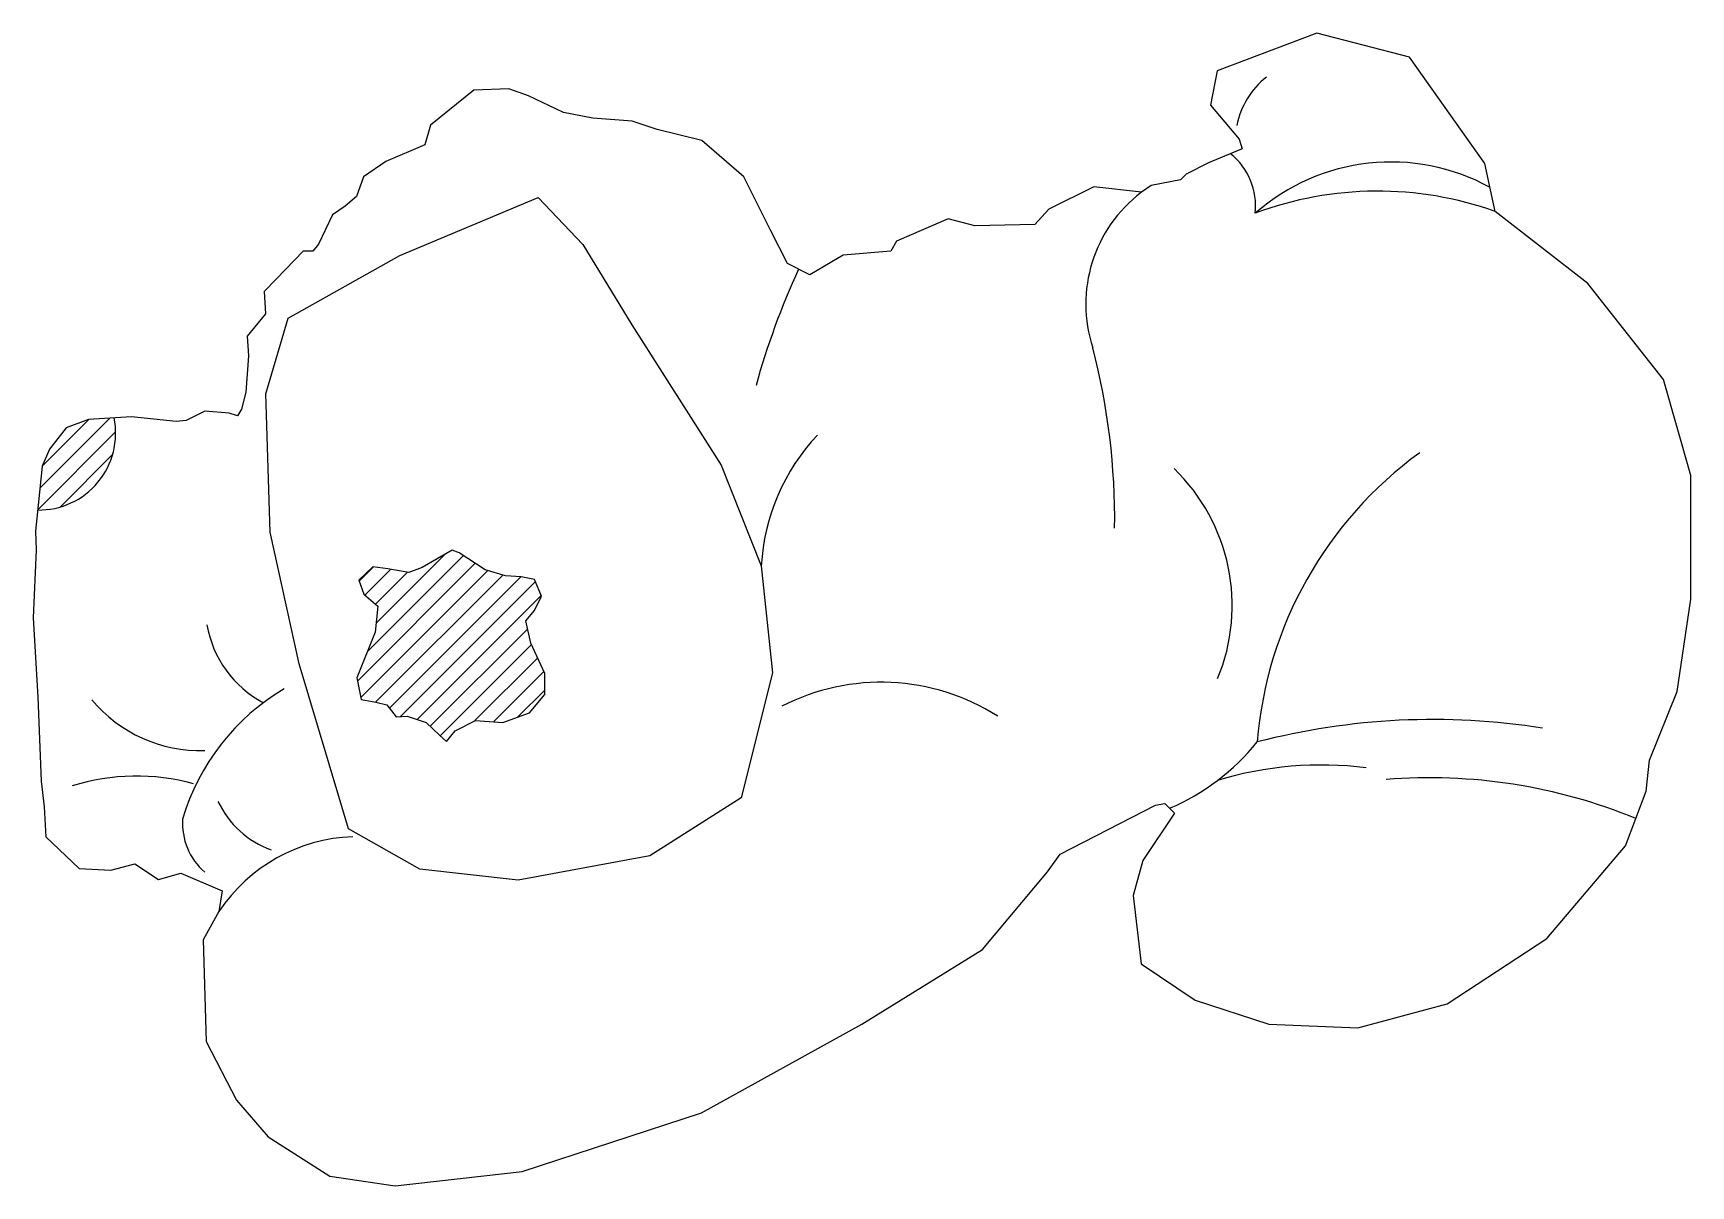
# Model space of a CAD drawing. Extents: x 1543 to 1842, y 1071 to 1278.
import ezdxf

# ---------------------------------------------------------------- set-up
doc = ezdxf.new("R2010")
doc.units = 0
doc.header["$LTSCALE"] = 10
doc.header["$MEASUREMENT"] = 0
for name, color, linetype in [('3', 3, 'CONTINUOUS'), ('7', 7, 'CONTINUOUS'), ('BH', 3, 'CONTINUOUS')]:
    doc.layers.add(name, color=color, linetype=linetype)
pattern_1 = [(45, (11946.4938, 11492.2625), (-1.76776695, 1.76776695), [])]

msp = doc.modelspace()

# ---------------------------------------------------------------- hatches: boundary and pattern name
at = {"layer": 'BH'}
h = msp.add_hatch(dxfattribs=at)
h.set_pattern_fill('ANSI31', color=256, scale=20, style=0)
h.set_pattern_definition(pattern_1)
h.paths.add_polyline_path([(1557.81, 1208.91), (1553.22, 1208.61), (1549.2, 1207.11), (1546.18, 1203.26), (1544.84, 1200.24), (1544.05, 1192.33, 0.479357)])
h = msp.add_hatch(dxfattribs=at)
h.set_pattern_fill('ANSI31', color=256, scale=20, style=0)
h.set_pattern_definition(pattern_1)
h.paths.add_polyline_path([(1622.86, 1154.45), (1627.79, 1154.07), (1632.59, 1155.84), (1635.37, 1159.12), (1635.37, 1162.91), (1632.84, 1168.34), (1631.96, 1172.38), (1633.47, 1174.27), (1634.74, 1176.8), (1633.47, 1179.83), (1631.07, 1180.33), (1628.29, 1180.46), (1624.63, 1181.59), (1619.95, 1184.63), (1618.69, 1185.13), (1613.26, 1181.97), (1610.86, 1181.09), (1607.07, 1181.72), (1604.41, 1182.1), (1601.89, 1179.7), (1602.77, 1177.18), (1605.3, 1175.03), (1604.79, 1170.36), (1601.51, 1162.15), (1602.27, 1158.24), (1604.92, 1157.73), (1606.94, 1157.23), (1608.58, 1155.08), (1610.6, 1155.21), (1614.02, 1154.07), (1616.42, 1151.8), (1617.68, 1150.66), (1619.2, 1152.55)])

# ---------------------------------------------------------------- linework, layer by layer
at = {"layer": '3'}
msp.add_lwpolyline([(1618.69, 1185.13), (1613.26, 1181.97), (1610.86, 1181.09), (1607.07, 1181.72), (1604.41, 1182.1), (1601.89, 1179.7), (1602.77, 1177.18), (1605.3, 1175.03), (1604.79, 1170.36), (1601.51, 1162.15), (1602.27, 1158.24), (1604.92, 1157.73), (1606.94, 1157.23), (1608.58, 1155.08), (1610.6, 1155.21), (1614.02, 1154.07), (1616.42, 1151.8), (1617.68, 1150.66), (1619.2, 1152.55), (1622.86, 1154.45), (1627.79, 1154.07), (1632.59, 1155.84), (1635.37, 1159.12), (1635.37, 1162.91), (1632.84, 1168.34), (1631.96, 1172.38), (1633.47, 1174.27), (1634.74, 1176.8), (1633.47, 1179.83), (1631.07, 1180.33), (1628.29, 1180.46), (1624.63, 1181.59), (1619.95, 1184.63), (1618.69, 1185.13)], dxfattribs=at)
for centre, radius, start, end in [((1774.39, 1258.7), 14.74, 128.3031, 168.9374), ((1751.18, 1247.03), 12.14, 353.9542, 51.018), ((1787.7, 1218.01), 36.97, 61.149, 131.3836), ((1757.97, 1229.41), 25.22, 127.108, 198.2435), ((1808.05, 1177.37), 139.76, 155.3415, 164.4913), ((1614.62, 1190.62), 123.33, 359.2848, 14.5089), ((1711.76, 1180.16), 37.49, 136.7949, 176.7156), ((1724.87, 1175.13), 34.24, 337.4286, 46.0363), ((1834.7, 1144.87), 71.32, 125.9219, 175.4055), ((1594.03, 1175.11), 19.81, 189.9605, 241.843), ((1695.9, 1122.25), 39.08, 57.515, 117.2356), ((1573.35, 1174.4), 25.39, 219.7451, 271.7337), ((1775.27, 1081.34), 65.09, 82.9692, 106.7988), ((1561.88, 1105.21), 39.22, 74.8422, 107.2397), ((1794.63, 1046.26), 97.86, 67.6837, 94.5902), ((1591.95, 1147.15), 17.06, 205.2148, 249.8011)]:
    msp.add_arc(centre, radius, start, end, dxfattribs=at)
at = {"layer": '7'}
for points in [[(1543.81, 1185.19), (1543.24, 1172.91), (1544.1, 1158.63), (1544.67, 1143.49), (1545.24, 1138.92), (1545.53, 1133.5), (1551.53, 1127.78), (1557.24, 1127.5), (1561.53, 1128.64), (1565.82, 1125.79), (1569.82, 1126.93), (1577.25, 1123.79), (1576.67, 1120.07), (1573.82, 1114.93), (1574.39, 1096.66), (1579.82, 1086.09), (1585.53, 1079.52), (1596.68, 1072.38), (1608.39, 1070.67), (1631.26, 1073.24), (1663.55, 1083.8), (1692.41, 1099.8), (1714.13, 1113.22), (1725.85, 1127.21), (1728.13, 1130.35), (1745.28, 1139.21), (1746.99, 1139.49), (1748.71, 1137.78), (1742.99, 1129.21), (1741.28, 1122.93), (1742.71, 1110.65), (1752.42, 1104.08), (1765.69, 1099.75), (1781.75, 1099.13), (1797.81, 1103.45), (1815.73, 1115.18), (1829.94, 1131.85), (1833.65, 1141.73), (1834.26, 1147.29), (1839.21, 1159.64), (1841.68, 1176.31), (1841.68, 1198.53), (1836.73, 1215.82), (1823.14, 1233.11), (1806.46, 1246.07), (1804.61, 1254.72), (1791.02, 1273.85), (1774.34, 1278.18), (1756.42, 1271.39), (1755.19, 1265.21), (1760.38, 1259.09), (1760.89, 1257.33), (1754.84, 1254.81), (1750.81, 1252.8), (1749.8, 1251.79), (1744.51, 1250.78), (1742.75, 1249.53), (1734.18, 1250.53), (1726.12, 1246.5), (1723.6, 1243.74), (1712.77, 1243.48), (1707.99, 1244.74), (1698.67, 1240.71), (1697.66, 1238.95), (1689.09, 1238.2), (1683.05, 1234.67), (1679.02, 1236.69), (1675.99, 1242.73), (1671.21, 1252.3), (1663.65, 1258.84), (1655.59, 1260.85), (1651.06, 1262.36), (1644, 1262.87), (1638.71, 1263.88), (1632.42, 1266.9), (1628.89, 1268.15), (1622.59, 1267.9), (1614.78, 1261.61), (1613.77, 1258.09), (1606.72, 1255.06), (1602.69, 1252.3), (1601.43, 1248.77), (1599.42, 1247.01), (1597.15, 1245.5), (1594.63, 1240.21), (1593.62, 1238.95), (1591.86, 1238.95), (1587.07, 1233.92), (1584.81, 1231.65), (1585.06, 1227.62), (1581.78, 1223.6), (1582.03, 1220.07), (1581.53, 1213.53), (1580.77, 1210.51), (1580.03, 1209.28), (1578.52, 1209.79), (1574.17, 1210.12), (1570.81, 1208.45), (1568.97, 1208.28), (1560.93, 1209.12), (1553.22, 1208.61), (1549.2, 1207.11), (1546.18, 1203.26), (1544.84, 1200.24), (1543.67, 1188.52), (1543.81, 1185.19)], [(1589.14, 1226.89), (1609.23, 1238.13), (1634.15, 1248.57), (1642.18, 1240.14), (1651.02, 1225.68), (1667.1, 1200.38), (1674.33, 1182.31), (1676.34, 1163.03), (1670.71, 1140.54), (1654.24, 1130.1), (1630.53, 1125.68), (1612.85, 1127.69), (1599.99, 1134.92), (1591.15, 1164.64), (1585.92, 1188.33), (1585.12, 1213.23), (1589.14, 1226.89)]]:
    msp.add_lwpolyline(points, dxfattribs=at)
for centre, radius, start, end in [((1785.3, 1186.86), 62.88, 70.3319, 110.5181), ((1544.27, 1206.15), 13.82, 269.0987, 11.5429), ((1609.14, 1125.15), 40.67, 120.5886, 163.4912), ((1795.28, 1028.61), 126.01, 81.0084, 104.554), ((1731.31, 1176.84), 41.63, 293.4063, 320.8909), ((1581.73, 1135.93), 11.61, 176.1994, 229.0666), ((1601.91, 1103.16), 30.38, 92.1498, 146.1783)]:
    msp.add_arc(centre, radius, start, end, dxfattribs=at)

doc.saveas('drawing.dxf')
